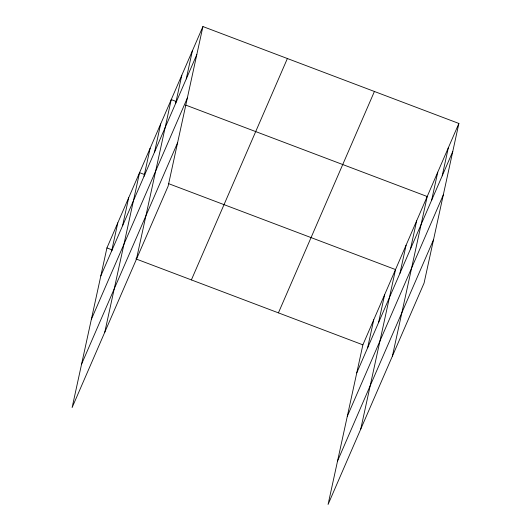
<?xml version="1.0" encoding="UTF-8"?>
<svg xmlns="http://www.w3.org/2000/svg" width="531" height="531" viewBox="0 0 531 531"><rect width="100%" height="100%" fill="white"/><g stroke="black" fill="none" stroke-linecap="round" stroke-linejoin="round"><path stroke-width="0.8" d="M202.922 26.55L106.923 247.931L72.123 407.542L168.121 186.162L202.922 26.55L458.877 123.457L424.077 283.069L328.078 504.45L362.879 344.838L458.877 123.457M111.689 250.878L117.802 222.841M122.568 225.788L128.681 197.751M104.76 332.273L139.56 172.661L144.89 174.679M144.007 176.345L150.12 148.308M154.567 151.992L160.681 123.955M136.44 259.221L171.241 99.602L176.571 101.62M175.688 103.293L181.801 75.256M186.248 78.94L192.361 50.903M367.644 347.785L373.758 319.748M378.53 322.695L384.643 294.659M360.722 429.181L395.522 269.569L168.48 183.607M399.969 273.253L406.082 245.216M410.529 248.906L416.643 220.863M392.396 356.128L427.203 196.516L185.697 105.078M431.643 200.2L437.756 172.163M442.204 175.847L448.317 147.81M100.81 275.967L196.809 54.587M91.339 319.39L187.343 98.009M81.588 364.12L177.586 142.746M191.386 279.91L287.384 58.529M278.417 312.859L374.415 91.478M356.766 372.875L452.764 151.494M347.301 416.297L443.299 194.917M337.543 461.027L433.548 239.654M106.923 247.931L112.247 249.948M135.836 258.876L362.879 344.838"/></g></svg>
